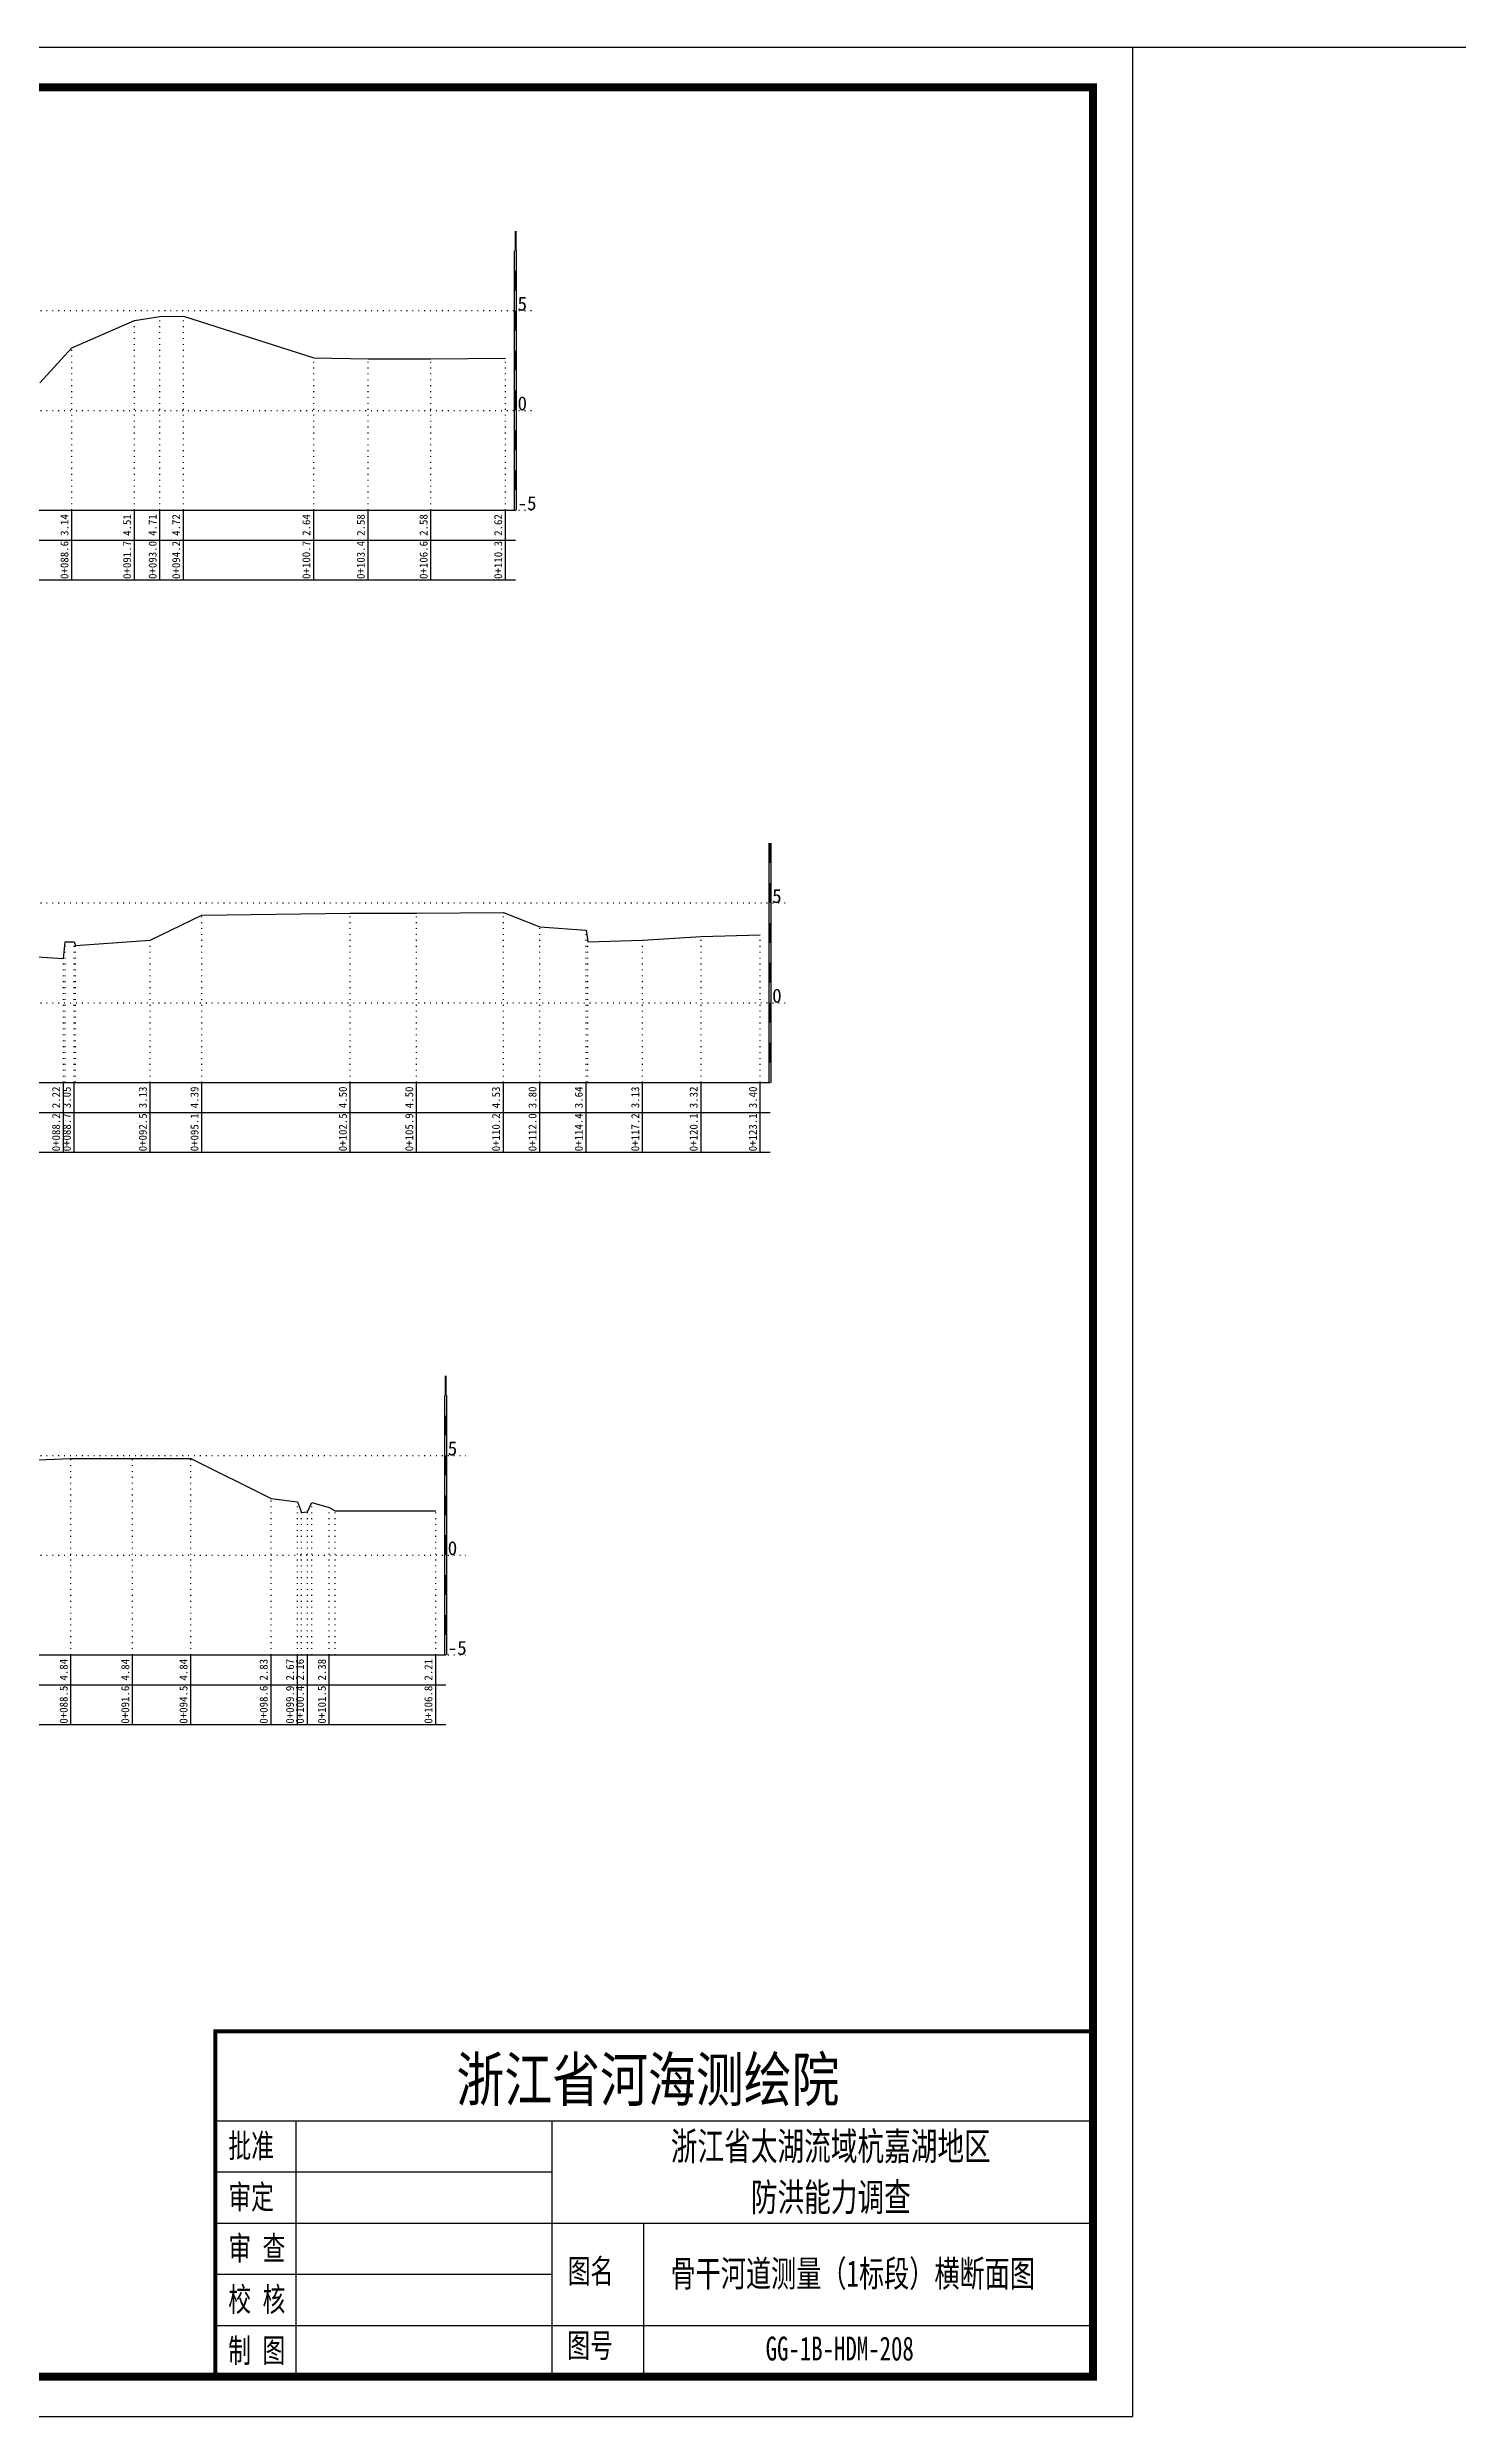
# Model space of a CAD drawing. Header units: millimetres. Extents: x 519117 to 522827, y 3371934 to 3372231.
# Drawn here: x 519400.5 to 519577.3, y 3371934.1 to 3372231.1 of the extents above; entities that cross this region are included whole.
import ezdxf
from ezdxf.enums import TextEntityAlignment as Align

# ---------------------------------------------------------------- set-up
doc = ezdxf.new("R2010")
doc.units = ezdxf.units.MM
doc.header["$LTSCALE"] = 0.4
doc.header["$MEASUREMENT"] = 0
doc.linetypes.add('X4', pattern=[1.6, 0, -1.6])
for name, color, linetype in [('DMX', 1, 'Continuous'), ('TEXT', 7, 'Continuous'), ('zdm1', 5, 'Continuous'), ('ZDMT5', 3, 'Continuous'), ('图框', 7, 'Continuous'), ('比例尺', 3, 'Continuous')]:
    doc.layers.add(name, color=color, linetype=linetype)
doc.styles.add('HDM', font='仿宋_GB2312.ttf')
doc.styles.add('tk2', font='SimSun.ttf', dxfattribs={"width": 0.8})

msp = doc.modelspace()

# ---------------------------------------------------------------- linework, layer by layer
at = {"lineweight": 100, "const_width": 0.5}
msp.add_lwpolyline([(519531.53, 3371982.35), (519421.53, 3371982.35), (519421.53, 3371939.06), (519531.53, 3371939.06), (519531.53, 3371982.35)], dxfattribs=at)
at = {"linetype": 'Continuous', "elevation": 0}
msp.add_lwpolyline([(519421.53, 3371971.15), (519421.53, 3371939.06)], dxfattribs=at)
at = {"layer": 'DMX', "linetype": 'Continuous', "flags": 128}
for points in [[(519399.53, 3372189.01), (519403.53, 3372193.41), (519411.38, 3372196.83), (519414.58, 3372197.33), (519417.53, 3372197.36), (519433.86, 3372192.16), (519440.68, 3372192.01), (519448.56, 3372192.01), (519457.91, 3372192.11)], [(519392.43, 3372117.48), (519402.48, 3372116.85), (519402.71, 3372118.93), (519403.83, 3372118.93), (519404.01, 3372118.48), (519413.36, 3372119.13), (519419.83, 3372122.28), (519438.43, 3372122.55), (519446.76, 3372122.55), (519457.63, 3372122.63), (519462.21, 3372120.8), (519468.01, 3372120.4), (519468.23, 3372118.95), (519475.08, 3372119.13), (519482.41, 3372119.6), (519489.83, 3372119.8)], [(519396.06, 3372053.89), (519403.43, 3372054.17), (519411.16, 3372054.17), (519418.46, 3372054.17), (519428.51, 3372049.14), (519431.81, 3372048.74), (519432.31, 3372047.42), (519433.06, 3372047.47), (519433.61, 3372048.64), (519435.81, 3372048.02), (519436.56, 3372047.59), (519449.16, 3372047.59)]]:
    msp.add_lwpolyline(points, dxfattribs=at)
at = {"layer": 'TEXT', "color": 0}
for p, q in [((519421.53, 3371971.15, 0), (519531.53, 3371971.15, 0)), ((519431.62, 3371971.15, 0), (519431.62, 3371945.48, 0)), ((519463.7, 3371971.15, 0), (519463.7, 3371945.48, 0)), ((519421.53, 3371964.73, 0), (519463.7, 3371964.73, 0)), ((519421.53, 3371958.31, 0), (519463.7, 3371958.31, 0)), ((519463.7, 3371958.31, 0), (519531.53, 3371958.31, 0)), ((519475.18, 3371958.31, 0), (519475.18, 3371939.06, 0)), ((519421.53, 3371951.9, 0), (519463.7, 3371951.9, 0)), ((519421.53, 3371945.48, 0), (519531.53, 3371945.48, 0)), ((519431.62, 3371945.48, 0), (519431.62, 3371939.06, 0)), ((519463.7, 3371945.48, 0), (519463.7, 3371939.06, 0))]:
    msp.add_line(p, q, dxfattribs=at)
at = {"layer": 'zdm1', "linetype": 'Continuous'}
for p, q in [((519459.03, 3372173.06), (519459.03, 3372205.56)), ((519459.28, 3372173.06), (519459.28, 3372205.56)), ((519182.11, 3372173.06), (519459.16, 3372173.06)), ((519170.86, 3372169.31), (519459.16, 3372169.31)), ((519170.86, 3372164.31), (519459.16, 3372164.31)), ((519490.96, 3372101.31), (519490.96, 3372131.31)), ((519491.21, 3372101.31), (519491.21, 3372131.31)), ((519182.11, 3372101.31), (519491.08, 3372101.31)), ((519170.86, 3372097.56), (519491.08, 3372097.56)), ((519170.86, 3372092.56), (519491.08, 3372092.56)), ((519450.28, 3372029.56), (519450.28, 3372062.06)), ((519450.53, 3372029.56), (519450.53, 3372062.06)), ((519182.11, 3372029.56), (519450.41, 3372029.56)), ((519170.86, 3372025.81), (519450.41, 3372025.81)), ((519170.86, 3372020.81), (519450.41, 3372020.81))]:
    msp.add_line(p, q, dxfattribs=at)
at = {"layer": 'zdm1', "linetype": 'X4'}
for p, q in [((519178.36, 3372198.06), (519461.66, 3372198.06)), ((519178.36, 3372185.56), (519461.66, 3372185.56)), ((519178.36, 3372173.06), (519461.66, 3372173.06)), ((519178.36, 3372123.81), (519493.58, 3372123.81)), ((519178.36, 3372111.31), (519493.58, 3372111.31)), ((519178.36, 3372054.56), (519452.91, 3372054.56)), ((519178.36, 3372042.06), (519452.91, 3372042.06)), ((519178.36, 3372029.56), (519452.91, 3372029.56))]:
    msp.add_line(p, q, dxfattribs=at)
at = {"layer": 'zdm1', "linetype": 'Continuous', "flags": 128}
for points in [[(519459.16, 3372205.56, 0.25, 0.25, 0), (519459.16, 3372208.06, 0.25, 0.25, 0)], [(519459.16, 3372200.56, 0.25, 0.25, 0), (519459.16, 3372203.06, 0.25, 0.25, 0)], [(519459.16, 3372195.56, 0.25, 0.25, 0), (519459.16, 3372198.06, 0.25, 0.25, 0)], [(519459.16, 3372190.56, 0.25, 0.25, 0), (519459.16, 3372193.06, 0.25, 0.25, 0)], [(519459.16, 3372185.56, 0.25, 0.25, 0), (519459.16, 3372188.06, 0.25, 0.25, 0)], [(519459.16, 3372180.56, 0.25, 0.25, 0), (519459.16, 3372183.06, 0.25, 0.25, 0)], [(519459.16, 3372175.56, 0.25, 0.25, 0), (519459.16, 3372178.06, 0.25, 0.25, 0)], [(519491.08, 3372128.81, 0.25, 0.25, 0), (519491.08, 3372131.31, 0.25, 0.25, 0)], [(519491.08, 3372123.81, 0.25, 0.25, 0), (519491.08, 3372126.31, 0.25, 0.25, 0)], [(519491.08, 3372118.81, 0.25, 0.25, 0), (519491.08, 3372121.31, 0.25, 0.25, 0)], [(519491.08, 3372113.81, 0.25, 0.25, 0), (519491.08, 3372116.31, 0.25, 0.25, 0)], [(519491.08, 3372108.81, 0.25, 0.25, 0), (519491.08, 3372111.31, 0.25, 0.25, 0)], [(519491.08, 3372103.81, 0.25, 0.25, 0), (519491.08, 3372106.31, 0.25, 0.25, 0)], [(519450.41, 3372062.06, 0.25, 0.25, 0), (519450.41, 3372064.56, 0.25, 0.25, 0)], [(519450.41, 3372057.06, 0.25, 0.25, 0), (519450.41, 3372059.56, 0.25, 0.25, 0)], [(519450.41, 3372052.06, 0.25, 0.25, 0), (519450.41, 3372054.56, 0.25, 0.25, 0)], [(519450.41, 3372047.06, 0.25, 0.25, 0), (519450.41, 3372049.56, 0.25, 0.25, 0)], [(519450.41, 3372042.06, 0.25, 0.25, 0), (519450.41, 3372044.56, 0.25, 0.25, 0)], [(519450.41, 3372037.06, 0.25, 0.25, 0), (519450.41, 3372039.56, 0.25, 0.25, 0)], [(519450.41, 3372032.06, 0.25, 0.25, 0), (519450.41, 3372034.56, 0.25, 0.25, 0)]]:
    msp.add_lwpolyline(points, format="xyseb", dxfattribs=at)
at = {"layer": 'ZDMT5', "linetype": 'X4'}
for p, q in [((519411.38, 3372173.06), (519411.38, 3372196.83)), ((519414.58, 3372173.06), (519414.58, 3372197.33)), ((519417.53, 3372173.06), (519417.53, 3372197.36)), ((519403.53, 3372173.06), (519403.53, 3372193.41)), ((519433.86, 3372173.06), (519433.86, 3372192.16)), ((519440.68, 3372173.06), (519440.68, 3372192.01)), ((519448.56, 3372173.06), (519448.56, 3372192.01)), ((519457.91, 3372173.06), (519457.91, 3372192.11)), ((519419.83, 3372101.31), (519419.83, 3372122.28)), ((519438.43, 3372101.31), (519438.43, 3372122.55)), ((519446.76, 3372101.31), (519446.76, 3372122.55)), ((519457.63, 3372101.31), (519457.63, 3372122.63)), ((519462.21, 3372101.31), (519462.21, 3372120.8)), ((519468.01, 3372101.31), (519468.01, 3372120.4)), ((519402.71, 3372101.31), (519402.71, 3372118.93)), ((519403.83, 3372101.31), (519403.83, 3372118.93)), ((519404.01, 3372101.31), (519404.01, 3372118.48)), ((519413.36, 3372101.31), (519413.36, 3372119.13)), ((519468.23, 3372101.31), (519468.23, 3372118.95)), ((519475.08, 3372101.31), (519475.08, 3372119.13)), ((519482.41, 3372101.31), (519482.41, 3372119.6)), ((519489.83, 3372101.31), (519489.83, 3372119.8)), ((519402.48, 3372101.31), (519402.48, 3372116.85)), ((519403.43, 3372029.56), (519403.43, 3372054.17)), ((519411.16, 3372029.56), (519411.16, 3372054.17)), ((519418.46, 3372029.56), (519418.46, 3372054.17)), ((519428.51, 3372029.56), (519428.51, 3372049.14)), ((519431.81, 3372029.56), (519431.81, 3372048.74)), ((519432.31, 3372029.56), (519432.31, 3372047.42)), ((519433.06, 3372029.56), (519433.06, 3372047.47)), ((519433.61, 3372029.56), (519433.61, 3372048.64)), ((519435.81, 3372029.56), (519435.81, 3372048.02)), ((519436.56, 3372029.56), (519436.56, 3372047.59)), ((519449.16, 3372029.56), (519449.16, 3372047.59))]:
    msp.add_line(p, q, dxfattribs=at)
at = {"layer": 'ZDMT5', "linetype": 'Continuous'}
for p, q in [((519403.53, 3372164.31), (519403.53, 3372173.06)), ((519411.38, 3372164.31), (519411.38, 3372173.06)), ((519414.58, 3372164.31), (519414.58, 3372173.06)), ((519417.53, 3372164.31), (519417.53, 3372173.06)), ((519433.86, 3372164.31), (519433.86, 3372173.06)), ((519440.68, 3372164.31), (519440.68, 3372173.06)), ((519448.56, 3372164.31), (519448.56, 3372173.06)), ((519457.91, 3372164.31), (519457.91, 3372173.06)), ((519402.48, 3372092.56), (519402.48, 3372101.31)), ((519403.83, 3372092.56), (519403.83, 3372101.31)), ((519413.36, 3372092.56), (519413.36, 3372101.31)), ((519419.83, 3372092.56), (519419.83, 3372101.31)), ((519438.43, 3372092.56), (519438.43, 3372101.31)), ((519446.76, 3372092.56), (519446.76, 3372101.31)), ((519457.63, 3372092.56), (519457.63, 3372101.31)), ((519462.21, 3372092.56), (519462.21, 3372101.31)), ((519468.01, 3372092.56), (519468.01, 3372101.31)), ((519475.08, 3372092.56), (519475.08, 3372101.31)), ((519482.41, 3372092.56), (519482.41, 3372101.31)), ((519489.83, 3372092.56), (519489.83, 3372101.31)), ((519403.43, 3372020.81), (519403.43, 3372029.56)), ((519411.16, 3372020.81), (519411.16, 3372029.56)), ((519418.46, 3372020.81), (519418.46, 3372029.56)), ((519428.51, 3372020.81), (519428.51, 3372029.56)), ((519431.81, 3372020.81), (519431.81, 3372029.56)), ((519433.06, 3372020.81), (519433.06, 3372029.56)), ((519435.81, 3372020.81), (519435.81, 3372029.56)), ((519449.16, 3372020.81), (519449.16, 3372029.56))]:
    msp.add_line(p, q, dxfattribs=at)
at = {"layer": '图框', "flags": 128}
msp.add_lwpolyline([(519116.53, 3371934.06), (519536.53, 3371934.06), (519536.53, 3372231.06), (519116.53, 3372231.06)], close=True, dxfattribs=at)
at = {"layer": '图框', "const_width": 1, "flags": 128}
msp.add_lwpolyline([(519141.53, 3371939.06), (519531.53, 3371939.06), (519531.53, 3372226.06), (519141.53, 3372226.06)], close=True, dxfattribs=at)
at = {"layer": '比例尺', "linetype": 'Continuous'}
msp.add_line((519586.53, 3372231.06), (519536.53, 3372231.06), dxfattribs=at)

# ---------------------------------------------------------------- texts
at = {"layer": 'TEXT', "color": 7, "ltscale": 8, "style": 'tk2'}
for tag, p, s, height, width in [('浙江省河海测绘院', (519451.75, 3371973.58, 0), '（单位名称）', 5.5, 0.8), ('批准', (519423.15, 3371966.52, 0), '批准', 3, 0.7), ('审定', (519423.15, 3371960.1, 0), '审定', 3, 0.7), ('审 查', (519423.15, 3371953.68, 0), '审 查', 3, 0.7), ('图名', (519465.69, 3371950.81, 0), '审查', 3, 0.7), ('校 核', (519423.15, 3371947.27, 0), '校 核', 3, 0.7), ('制 图', (519423.15, 3371940.85, 0), '制 图', 3, 0.7), ('图号', (519465.64, 3371941.48, 0), '图号', 3, 0.7)]:
    msp.add_attdef(tag, p, s, height=height, dxfattribs=dict(at, width=width))
at = {"layer": 'TEXT', "color": 0, "style": 'tk2', "width": 0.7}
for tag, text, height, p in [('浙江省太湖流域杭嘉湖地区', '浙江省太湖流域杭嘉湖地区', 3.5, (519498.68, 3371967.96, -206.67)), ('防洪能力调查', '防洪能力调查', 3.5, (519498.68, 3371961.57, -206.67)), ('骨干河道测量（1标段）横断面图', '骨干河道测量（1标段）横断面图', 3.3, (519501.43, 3371952, -206.67)), ('GG-1B-HDM-208', 'GG-1B-HDM-001', 3, (519499.8, 3371942.6, -206.67))]:
    msp.add_attdef(tag, text=text, height=height, dxfattribs=at).set_placement(p, align=Align.MIDDLE_CENTER)
at = {"layer": 'zdm1', "linetype": 'Continuous', "style": 'HDM'}
for s, p in [('5', (519459.41, 3372198.06)), ('0', (519459.41, 3372185.56)), ('-5', (519459.41, 3372173.06)), ('5', (519491.33, 3372123.81)), ('0', (519491.33, 3372111.31)), ('5', (519450.66, 3372054.56)), ('0', (519450.66, 3372042.06)), ('-5', (519450.66, 3372029.56))]:
    msp.add_text(s, height=1.75, dxfattribs=at).set_placement(p)
at = {"layer": 'ZDMT5', "linetype": 'Continuous', "style": 'HDM'}
for s, p in [('3.14', (519403.41, 3372171.19)), ('4.51', (519411.26, 3372171.19)), ('4.71', (519414.46, 3372171.19)), ('4.72', (519417.41, 3372171.19)), ('2.64', (519433.73, 3372171.19)), ('2.58', (519440.56, 3372171.19)), ('2.58', (519448.43, 3372171.19)), ('2.62', (519457.78, 3372171.19)), ('0+088.6', (519403.41, 3372166.81)), ('0+091.7', (519411.26, 3372166.81)), ('0+093.0', (519414.46, 3372166.81)), ('0+094.2', (519417.41, 3372166.81)), ('0+100.7', (519433.73, 3372166.81)), ('0+103.4', (519440.56, 3372166.81)), ('0+106.6', (519448.43, 3372166.81)), ('0+110.3', (519457.78, 3372166.81)), ('2.22', (519402.36, 3372099.44)), ('3.05', (519403.71, 3372099.44)), ('3.13', (519413.23, 3372099.44)), ('4.39', (519419.71, 3372099.44)), ('4.50', (519438.31, 3372099.44)), ('4.50', (519446.63, 3372099.44)), ('4.53', (519457.51, 3372099.44)), ('3.80', (519462.08, 3372099.44)), ('3.64', (519467.88, 3372099.44)), ('3.13', (519474.96, 3372099.44)), ('3.32', (519482.28, 3372099.44)), ('3.40', (519489.71, 3372099.44)), ('0+088.2', (519402.36, 3372095.06)), ('0+088.7', (519403.71, 3372095.06)), ('0+092.5', (519413.23, 3372095.06)), ('0+095.1', (519419.71, 3372095.06)), ('0+102.5', (519438.31, 3372095.06)), ('0+105.9', (519446.63, 3372095.06)), ('0+110.2', (519457.51, 3372095.06)), ('0+112.0', (519462.08, 3372095.06)), ('0+114.4', (519467.88, 3372095.06)), ('0+117.2', (519474.96, 3372095.06)), ('0+120.1', (519482.28, 3372095.06)), ('0+123.1', (519489.71, 3372095.06)), ('4.84', (519403.31, 3372027.69)), ('4.84', (519411.03, 3372027.69)), ('4.84', (519418.33, 3372027.69)), ('2.83', (519428.38, 3372027.69)), ('2.67', (519431.68, 3372027.69)), ('2.16', (519432.93, 3372027.69)), ('2.38', (519435.68, 3372027.69)), ('2.21', (519449.03, 3372027.69)), ('0+088.5', (519403.31, 3372023.31)), ('0+091.6', (519411.03, 3372023.31)), ('0+094.5', (519418.33, 3372023.31)), ('0+098.6', (519428.38, 3372023.31)), ('0+099.9', (519431.68, 3372023.31)), ('0+100.4', (519432.93, 3372023.31)), ('0+101.5', (519435.68, 3372023.31)), ('0+106.8', (519449.03, 3372023.31))]:
    msp.add_text(s, height=1, rotation=90, dxfattribs=at).set_placement(p, align=Align.BOTTOM_CENTER)

doc.saveas('drawing.dxf')
